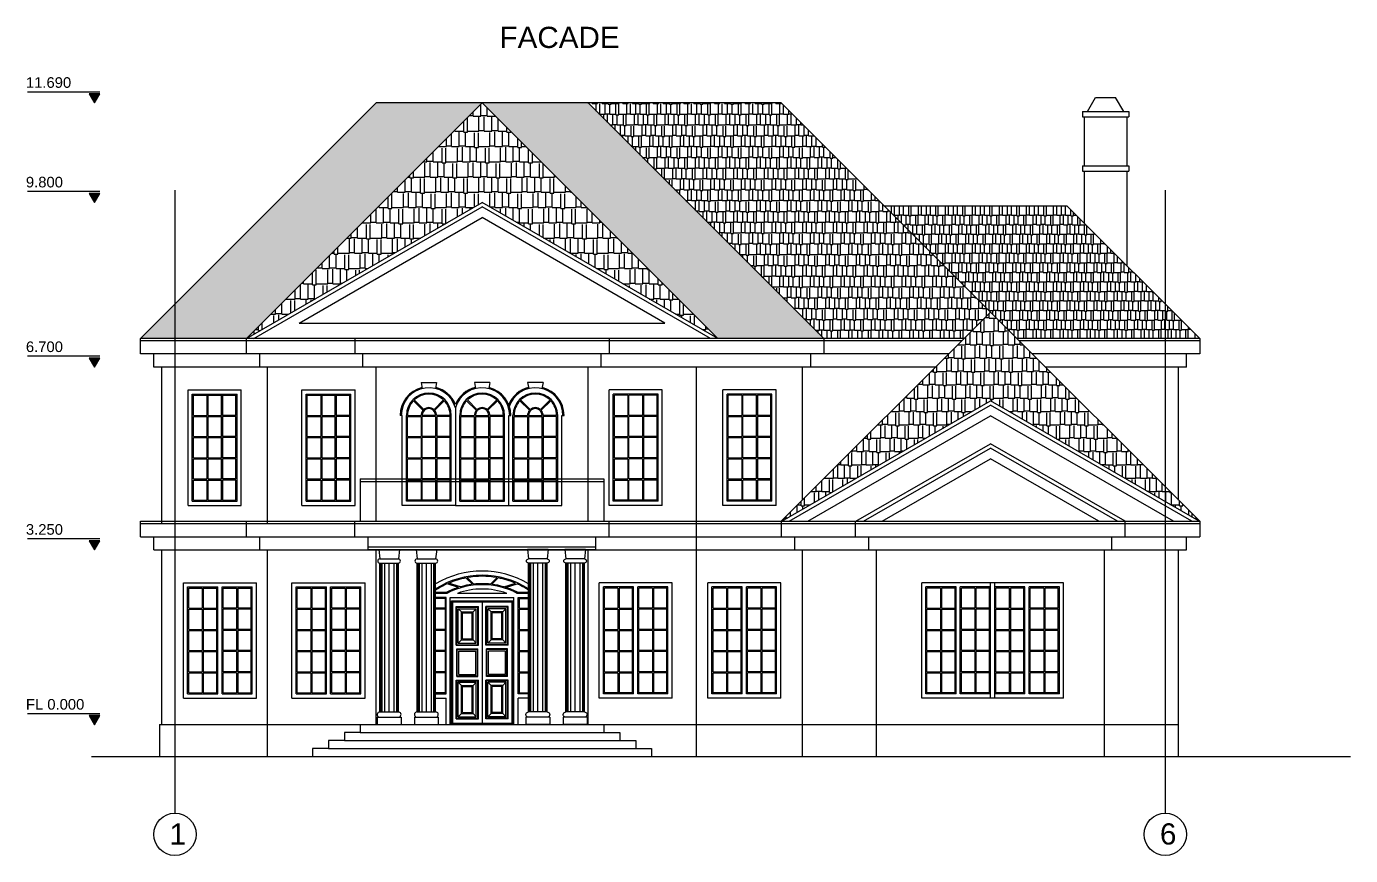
# Model space of a CAD drawing. Header units: millimetres. Extents: x 6678 to 63414, y 41629 to 83180.
# Drawn here: x 8809 to 33810, y 67296 to 82952 of the extents above; entities that cross this region are included whole.
import ezdxf

# ---------------------------------------------------------------- set-up
doc = ezdxf.new("R2010")
doc.units = ezdxf.units.MM
doc.layers.get('0').update_dxf_attribs({"color": 250})
for name, color, linetype in [('2', 1, 'Continuous'), ('axis', 40, 'Continuous'), ('dim', 4, 'Continuous'), ('wall', 5, 'Continuous')]:
    doc.layers.add(name, color=color, linetype=linetype)
doc.styles.get("Standard").update_dxf_attribs({"font": 'arial.ttf'})
pattern_1 = [(0, (310801.12, 173708.72), (535.5, 252), [126, -105, 147, -63, 189, -84]), (0, (310927.12, 173719.22), (535.5, 252), [105, -399, 84, -126]), (0, (311179.12, 173692.97), (535.5, 252), [63, -651]), (90, (310801.12, 173708.72), (-178.5, 252), [241.5, -766.5]), (90, (310927.12, 173708.72), (-178.5, 252), [236.25, -771.75]), (90, (311032.12, 173708.72), (-178.5, 252), [220.5, -787.5]), (90, (311179.12, 173692.97), (-178.5, 252), [241.5, -766.5]), (90, (311242.12, 173692.97), (-178.5, 252), [241.5, -766.5]), (90, (311431.12, 173708.72), (-178.5, 252), [231, -777])]

# ---------------------------------------------------------------- blocks, each defined once
blk = doc.blocks.new('windov2')
at = {"layer": 'wall', "color": 5}
for p, q in [((-690, 0), (-690, 2180)), ((-690, 2180), (690, 2180)), ((-610, 80), (-610, 2100)), ((-610, 2100), (-40, 2100)), ((-40, 80), (-40, 2100)), ((40, 80), (40, 2100)), ((40, 2100), (610, 2100)), ((610, 80), (610, 2100)), ((690, 0), (690, 2180)), ((-690, 0), (690, 0)), ((-610, 80), (-40, 80)), ((40, 80), (610, 80))]:
    blk.add_line(p, q, dxfattribs=at)
at = {"layer": 'wall', "color": 0}
for p, q in [((-590, 2080), (-335, 2080)), ((-590, 1700), (-590, 2080)), ((-335, 2080), (-335, 1700)), ((-315, 2080), (-315, 1700)), ((-315, 2080), (-60, 2080)), ((-60, 1700), (-60, 2080)), ((60, 2080), (315, 2080)), ((60, 1700), (60, 2080)), ((315, 2080), (315, 1700)), ((335, 2080), (335, 1700)), ((335, 2080), (590, 2080)), ((590, 1700), (590, 2080)), ((-590, 1700), (-335, 1700)), ((-590, 1680), (-335, 1680)), ((-590, 1300), (-590, 1680)), ((-335, 1680), (-335, 1300)), ((-315, 1700), (-60, 1700)), ((-315, 1680), (-315, 1300)), ((-315, 1680), (-60, 1680)), ((-60, 1300), (-60, 1680)), ((315, 1700), (60, 1700)), ((60, 1300), (60, 1680)), ((315, 1680), (60, 1680)), ((315, 1680), (315, 1300)), ((590, 1700), (335, 1700)), ((335, 1680), (335, 1300)), ((590, 1680), (335, 1680)), ((590, 1300), (590, 1680)), ((-590, 1300), (-335, 1300)), ((-590, 1280), (-335, 1280)), ((-590, 900), (-590, 1280)), ((-335, 1280), (-335, 900)), ((-315, 1300), (-60, 1300)), ((-315, 1280), (-315, 900)), ((-315, 1280), (-60, 1280)), ((-60, 900), (-60, 1280)), ((315, 1300), (60, 1300)), ((60, 900), (60, 1280)), ((315, 1280), (60, 1280)), ((315, 1280), (315, 900)), ((590, 1300), (335, 1300)), ((590, 1280), (335, 1280)), ((335, 1280), (335, 900)), ((590, 900), (590, 1280)), ((-590, 900), (-335, 900)), ((-590, 880), (-335, 880)), ((-590, 500), (-590, 880)), ((-335, 880), (-335, 500)), ((-315, 900), (-60, 900)), ((-315, 880), (-315, 500)), ((-315, 880), (-60, 880)), ((-60, 500), (-60, 880)), ((315, 900), (60, 900)), ((60, 500), (60, 880)), ((315, 880), (60, 880)), ((315, 880), (315, 500)), ((590, 900), (335, 900)), ((590, 880), (335, 880)), ((335, 880), (335, 500)), ((590, 500), (590, 880)), ((-590, 500), (-335, 500)), ((-590, 480), (-335, 480)), ((-590, 100), (-590, 480)), ((-335, 480), (-335, 100)), ((-315, 500), (-60, 500)), ((-315, 480), (-315, 100)), ((-315, 480), (-60, 480)), ((-60, 100), (-60, 480)), ((315, 500), (60, 500)), ((60, 100), (60, 480)), ((315, 480), (60, 480)), ((315, 480), (315, 100)), ((590, 500), (335, 500)), ((590, 480), (335, 480)), ((335, 480), (335, 100)), ((590, 100), (590, 480)), ((-590, 100), (-335, 100)), ((-315, 100), (-60, 100)), ((60, 100), (315, 100)), ((335, 100), (590, 100))]:
    blk.add_line(p, q, dxfattribs=at)
blk = doc.blocks.new('col 1')
at = {"layer": 'wall', "color": 5}
for p, q in [((-195, 3310), (-175, 3130)), ((-195, 3310), (195, 3310)), ((195, 3310), (175, 3130)), ((-175, 3130), (175, 3130)), ((-175, 240), (-175, 3050)), ((-175, 3050), (175, 3050)), ((175, 240), (175, 3050)), ((-225, 140), (225, 140)), ((-225, 140), (-225, 0)), ((-225, 0), (225, 0)), ((-175, 240), (175, 240)), ((225, 140), (225, 0))]:
    blk.add_line(p, q, dxfattribs=at)
at = {"layer": 'wall', "color": 8}
for p, q in [((-161, 3050), (-161, 240)), ((-137, 3050), (-137, 240)), ((-88, 3050), (-88, 240)), ((0, 240), (0, 3050)), ((88, 3050), (88, 240)), ((137, 3050), (137, 240)), ((161, 3050), (161, 240))]:
    blk.add_line(p, q, dxfattribs=at)
at = {"layer": 'wall', "color": 5}
for centre, radius, start, end in [((-175, 3090), 40, 90, 270), ((175, 3090), 40, 270, 90), ((-175, 190), 50, 90, 228.1111), ((-216, 148), 9.1, 301.2049, 33.239), ((175, 190), 50, 311.8889, 90), ((216, 148), 9.1, 146.761, 238.7951)]:
    blk.add_arc(centre, radius, start, end, dxfattribs=at)
blk = doc.blocks.new('door1')
at = {"layer": 'wall', "color": 0}
for p, q in [((-580, 2330), (580, 2330)), ((-580, 0), (-580, 2330)), ((-560, 2310), (560, 2310)), ((-560, 2310), (-560, 20)), ((0, 2310), (0, 20)), ((560, 2310), (560, 20)), ((580, 0), (580, 2330)), ((-490, 1490), (-490, 2220)), ((-490, 2220), (-70, 2220)), ((-480, 1500), (-480, 2210)), ((-480, 2210), (-80, 2210)), ((-450, 1530), (-450, 2180)), ((-450, 2180), (-110, 2180)), ((-390, 2120), (-450, 2180)), ((-390, 1590), (-390, 2120)), ((-390, 2120), (-170, 2120)), ((-370, 1610), (-370, 2100)), ((-370, 2100), (-190, 2100)), ((-190, 1610), (-190, 2100)), ((-170, 2120), (-110, 2180)), ((-170, 1590), (-170, 2120)), ((-110, 1530), (-110, 2180)), ((-80, 1500), (-80, 2210)), ((-70, 1490), (-70, 2220)), ((70, 1490), (70, 2220)), ((490, 2220), (70, 2220)), ((80, 1500), (80, 2210)), ((480, 2210), (80, 2210)), ((110, 1530), (110, 2180)), ((450, 2180), (110, 2180)), ((170, 2120), (110, 2180)), ((170, 1590), (170, 2120)), ((390, 2120), (170, 2120)), ((190, 1610), (190, 2100)), ((370, 2100), (190, 2100)), ((370, 1610), (370, 2100)), ((390, 2120), (450, 2180)), ((390, 1590), (390, 2120)), ((450, 1530), (450, 2180)), ((480, 1500), (480, 2210)), ((490, 1490), (490, 2220)), ((-390, 1590), (-450, 1530)), ((-450, 1530), (-110, 1530)), ((-390, 1590), (-170, 1590)), ((-370, 1610), (-190, 1610)), ((-170, 1590), (-110, 1530)), ((170, 1590), (110, 1530)), ((450, 1530), (110, 1530)), ((390, 1590), (170, 1590)), ((370, 1610), (190, 1610)), ((390, 1590), (450, 1530)), ((-490, 1490), (-70, 1490)), ((-480, 1500), (-80, 1500)), ((-480, 900), (-480, 1420)), ((-480, 1420), (-80, 1420)), ((-470, 910), (-470, 1410)), ((-470, 1410), (-90, 1410)), ((-440, 940), (-440, 1380)), ((-440, 1380), (-120, 1380)), ((-120, 940), (-120, 1380)), ((-90, 910), (-90, 1410)), ((-80, 900), (-80, 1420)), ((490, 1490), (70, 1490)), ((480, 1500), (80, 1500)), ((80, 900), (80, 1420)), ((480, 1420), (80, 1420)), ((90, 910), (90, 1410)), ((470, 1410), (90, 1410)), ((120, 940), (120, 1380)), ((440, 1380), (120, 1380)), ((440, 940), (440, 1380)), ((470, 910), (470, 1410)), ((480, 900), (480, 1420)), ((-490, 100), (-490, 830)), ((-490, 830), (-70, 830)), ((-480, 900), (-80, 900)), ((-480, 110), (-480, 820)), ((-480, 820), (-80, 820)), ((-470, 910), (-90, 910)), ((-450, 140), (-450, 790)), ((-450, 790), (-110, 790)), ((-390, 730), (-450, 790)), ((-440, 940), (-120, 940)), ((-170, 730), (-110, 790)), ((-110, 140), (-110, 790)), ((-80, 110), (-80, 820)), ((-70, 100), (-70, 830)), ((70, 100), (70, 830)), ((490, 830), (70, 830)), ((480, 900), (80, 900)), ((80, 110), (80, 820)), ((480, 820), (80, 820)), ((470, 910), (90, 910)), ((110, 140), (110, 790)), ((170, 730), (110, 790)), ((450, 790), (110, 790)), ((440, 940), (120, 940)), ((390, 730), (450, 790)), ((450, 140), (450, 790)), ((480, 110), (480, 820)), ((490, 100), (490, 830)), ((-390, 200), (-390, 730)), ((-390, 730), (-170, 730)), ((-370, 220), (-370, 710)), ((-370, 710), (-190, 710)), ((-190, 220), (-190, 710)), ((-170, 200), (-170, 730)), ((170, 200), (170, 730)), ((390, 730), (170, 730)), ((190, 220), (190, 710)), ((370, 710), (190, 710)), ((370, 220), (370, 710)), ((390, 200), (390, 730)), ((580, 0), (-580, 0)), ((-560, 20), (560, 20)), ((-490, 100), (-70, 100)), ((-480, 110), (-80, 110)), ((-390, 200), (-450, 140)), ((-450, 140), (-110, 140)), ((-390, 200), (-170, 200)), ((-370, 220), (-190, 220)), ((-170, 200), (-110, 140)), ((490, 100), (70, 100)), ((480, 110), (80, 110)), ((170, 200), (110, 140)), ((450, 140), (110, 140)), ((390, 200), (170, 200)), ((370, 220), (190, 220)), ((390, 200), (450, 140))]:
    blk.add_line(p, q, dxfattribs=at)
blk = doc.blocks.new('wind3')
at = {"layer": 'wall', "color": 5}
for p, q in [((-502.5, 0), (-502.5, 2180)), ((-502.5, 2180), (502.5, 2180)), ((-422.5, 80), (-422.5, 2100)), ((-422.5, 2100), (147.5, 2100)), ((-147.5, 2100), (422.5, 2100)), ((422.5, 80), (422.5, 2100)), ((502.5, 0), (502.5, 2180)), ((-502.5, 0), (502.5, 0)), ((-422.5, 80), (147.5, 80)), ((-147.5, 80), (422.5, 80))]:
    blk.add_line(p, q, dxfattribs=at)
at = {"layer": 'wall', "color": 0}
for p, q in [((-402.5, 2080), (-147.5, 2080)), ((-402.5, 1700), (-402.5, 2080)), ((-147.5, 2080), (-147.5, 1700)), ((-127.5, 2080), (127.5, 2080)), ((-127.5, 2080), (-127.5, 1700)), ((-127.5, 2080), (127.5, 2080)), ((127.5, 1700), (127.5, 2080)), ((147.5, 2080), (147.5, 1700)), ((147.5, 2080), (402.5, 2080)), ((402.5, 1700), (402.5, 2080)), ((-402.5, 1700), (-147.5, 1700)), ((-402.5, 1680), (-147.5, 1680)), ((-402.5, 1300), (-402.5, 1680)), ((-147.5, 1680), (-147.5, 1300)), ((-127.5, 1700), (127.5, 1700)), ((-127.5, 1680), (-127.5, 1300)), ((-127.5, 1680), (127.5, 1680)), ((127.5, 1300), (127.5, 1680)), ((402.5, 1700), (147.5, 1700)), ((147.5, 1680), (147.5, 1300)), ((402.5, 1680), (147.5, 1680)), ((402.5, 1300), (402.5, 1680)), ((-402.5, 1300), (-147.5, 1300)), ((-402.5, 1280), (-147.5, 1280)), ((-402.5, 900), (-402.5, 1280)), ((-147.5, 1280), (-147.5, 900)), ((-127.5, 1300), (127.5, 1300)), ((-127.5, 1280), (-127.5, 900)), ((-127.5, 1280), (127.5, 1280)), ((127.5, 900), (127.5, 1280)), ((402.5, 1300), (147.5, 1300)), ((402.5, 1280), (147.5, 1280)), ((147.5, 1280), (147.5, 900)), ((402.5, 900), (402.5, 1280)), ((-402.5, 900), (-147.5, 900)), ((-402.5, 880), (-147.5, 880)), ((-402.5, 500), (-402.5, 880)), ((-147.5, 880), (-147.5, 500)), ((-127.5, 900), (127.5, 900)), ((-127.5, 880), (-127.5, 500)), ((-127.5, 880), (127.5, 880)), ((127.5, 500), (127.5, 880)), ((402.5, 900), (147.5, 900)), ((402.5, 880), (147.5, 880)), ((147.5, 880), (147.5, 500)), ((402.5, 500), (402.5, 880)), ((-402.5, 500), (-147.5, 500)), ((-402.5, 480), (-147.5, 480)), ((-402.5, 100), (-402.5, 480)), ((-147.5, 480), (-147.5, 100)), ((-127.5, 500), (127.5, 500)), ((-127.5, 480), (-127.5, 100)), ((-127.5, 480), (127.5, 480)), ((127.5, 100), (127.5, 480)), ((402.5, 500), (147.5, 500)), ((402.5, 480), (147.5, 480)), ((147.5, 480), (147.5, 100)), ((402.5, 100), (402.5, 480)), ((-402.5, 100), (-147.5, 100)), ((-127.5, 100), (127.5, 100)), ((147.5, 100), (402.5, 100))]:
    blk.add_line(p, q, dxfattribs=at)
blk = doc.blocks.new('s')
blk.add_hatch(color=4).paths.add_polyline_path([(100, 173), (-100, 173), (0, 0)])
at = {"color": 4}
for p, q in [((-1270, 213), (100, 213)), ((100, 173), (-100, 173)), ((-100, 173), (0, 0)), ((0, 0), (100, 173))]:
    blk.add_line(p, q, dxfattribs=at)

msp = doc.modelspace()

# ---------------------------------------------------------------- hatches: boundary and pattern name
at = {"layer": 'wall'}
h = msp.add_hatch(dxfattribs=at)
h.set_pattern_fill('AR-RSHKE', color=0, scale=21, style=0)
h.set_pattern_definition(pattern_1)
h.paths.add_polyline_path([(19412.1, 81507.4), (19212.1, 81507.4), (17412.1, 81507.4), (21862.1, 77057.4), (23862.1, 77057.4)])
h.paths.add_polyline_path([(17412.1, 81507.4), (15412.1, 81507.4), (11612.1, 77707.4), (11612.1, 77057.4), (12962.1, 77057.4)])
h.paths.add_polyline_path([(10962.1, 77057.4), (11612.1, 77057.4), (11612.1, 77707.4)])
h = msp.add_hatch(dxfattribs=at)
h.set_pattern_fill('AR-RSHKE', color=0, scale=24, style=0)
h.set_pattern_definition([(0, (310801.12, 173708.72), (612, 288), [144, -120, 168, -72, 216, -96]), (0, (310945.12, 173720.72), (612, 288), [120, -456, 96, -144]), (0, (311233.12, 173690.72), (612, 288), [72, -744]), (90, (310801.12, 173708.72), (-204, 288), [276, -876]), (90, (310945.12, 173708.72), (-204, 288), [270, -882]), (90, (311065.12, 173708.72), (-204, 288), [252, -900]), (90, (311233.12, 173690.72), (-204, 288), [276, -876]), (90, (311305.12, 173690.72), (-204, 288), [276, -876]), (90, (311521.12, 173708.72), (-204, 288), [264, -888])])
h.paths.add_polyline_path([(17412.1, 79626.6), (21862.1, 77057.4), (17412.1, 81507.4), (12962.1, 77057.4)])
h = msp.add_hatch(dxfattribs=at)
h.set_pattern_fill('AR-RSHKE', color=0, scale=17, style=0)
h.set_pattern_definition([(0, (310801.12, 173708.72), (433.5, 204), [102, -85, 119, -51, 153, -68]), (0, (310903.12, 173717.22), (433.5, 204), [85, -323, 68, -102]), (0, (311107.12, 173695.97), (433.5, 204), [51, -527]), (90, (310801.12, 173708.72), (-144.5, 204), [195.5, -620.5]), (90, (310903.12, 173708.72), (-144.5, 204), [191.25, -624.75]), (90, (310988.12, 173708.72), (-144.5, 204), [178.5, -637.5]), (90, (311107.12, 173695.97), (-144.5, 204), [195.5, -620.5]), (90, (311158.12, 173695.97), (-144.5, 204), [195.5, -620.5]), (90, (311311.12, 173708.72), (-144.5, 204), [187, -629])])
h.paths.add_polyline_path([(23062.1, 81507.4), (19412.1, 81507.4), (23862.1, 77057.4), (26512.1, 77057.4), (27012.1, 77557.4)])
h = msp.add_hatch(dxfattribs=at)
h.set_pattern_fill('AR-RSHKE', color=0, scale=15, style=0)
h.set_pattern_definition([(0, (310801.12, 173708.72), (382.5, 180), [90, -75, 105, -45, 135, -60]), (0, (310891.12, 173716.22), (382.5, 180), [75, -285, 60, -90]), (0, (311071.12, 173697.47), (382.5, 180), [45, -465]), (90, (310801.12, 173708.72), (-127.5, 180), [172.5, -547.5]), (90, (310891.12, 173708.72), (-127.5, 180), [168.75, -551.25]), (90, (310966.12, 173708.72), (-127.5, 180), [157.5, -562.5]), (90, (311071.12, 173697.47), (-127.5, 180), [172.5, -547.5]), (90, (311116.12, 173697.47), (-127.5, 180), [172.5, -547.5]), (90, (311251.12, 173708.72), (-127.5, 180), [165, -555])])
h.paths.add_polyline_path([(25012.1, 79557.4), (27012.1, 77557.4), (27012.1, 77557.4), (27512.1, 77057.4), (30312.1, 77057.4), (30312.1, 77707.4), (28462.1, 79557.4)])
h.paths.add_polyline_path([(30962.1, 77057.4), (30312.1, 77707.4), (30312.1, 77057.4)])
h = msp.add_hatch(dxfattribs=at)
h.set_pattern_fill('AR-RSHKE', color=0, scale=21, style=0)
h.set_pattern_definition(pattern_1)
h.paths.add_polyline_path([(30312.1, 73978.3), (30312.1, 74257.4), (27012.1, 77557.4), (23062.1, 73607.4), (23069.6, 73607.4), (27012.1, 75883.6)])
h.paths.add_polyline_path([(30312.1, 74257.4), (30312.1, 73978.3), (30954.6, 73607.4), (30962.1, 73607.4)])

# ---------------------------------------------------------------- linework, layer by layer
at = {"layer": 'axis'}
for p, q in [((11612.1, 79862.9), (11612.1, 68096)), ((30312.1, 79862.9), (30312.1, 68096))]:
    msp.add_line(p, q, dxfattribs=at)
at = {"layer": 'axis', "color": 4}
for centre in [(11612.1, 67696), (30312.1, 67696)]:
    msp.add_circle(centre, 400, dxfattribs=at)
at = {"layer": 'wall', "color": 5}
for p, q in [((10962.1, 77057.4), (15412.1, 81507.4)), ((12962.1, 77057.4), (17412.1, 81507.4)), ((19212.1, 81507.4), (15412.1, 81507.4)), ((21862.1, 77057.4), (17412.1, 81507.4)), ((23062.1, 81507.4), (19212.1, 81507.4)), ((23862.1, 77057.4), (19412.1, 81507.4)), ((27012.1, 77557.4), (23062.1, 81507.4)), ((28842.7, 81347.1), (28996.5, 81613.5)), ((28996.5, 81613.5), (29373.6, 81613.5)), ((29527.3, 81347.1), (29373.6, 81613.5)), ((28747.1, 81347.1), (29622.9, 81347.1)), ((28747.1, 81347.1), (28747.1, 81247.1)), ((29622.9, 81347.1), (29622.9, 81247.1)), ((28747.1, 81247.1), (29622.9, 81247.1)), ((28787.1, 81247.1), (29582.9, 81247.1)), ((28787.1, 80319.8), (28787.1, 81247.1)), ((29582.9, 81247.1), (29582.9, 80319.8)), ((28747.1, 80319.8), (29622.9, 80319.8)), ((28747.1, 80319.8), (28747.1, 80219.8)), ((29622.9, 80319.8), (29622.9, 80219.8)), ((28747.1, 80219.8), (29622.9, 80219.8)), ((28787.1, 79232.4), (28787.1, 80219.8)), ((29582.9, 80219.8), (29582.9, 78436.6)), ((12962.1, 77057.4), (17412.1, 79626.6)), ((13102.1, 77057.4), (17412.1, 79545.8)), ((21862.1, 77057.4), (17412.1, 79626.6)), ((21722.1, 77057.4), (17412.1, 79545.8)), ((28462.1, 79557.4), (24994.6, 79557.4)), ((30962.1, 77057.4), (28462.1, 79557.4)), ((13959.6, 77350.4), (17412.1, 79343.7)), ((20864.6, 77350.4), (17412.1, 79343.7)), ((23062.1, 73607.4), (27012.1, 77557.4)), ((30962.1, 73607.4), (27012.1, 77557.4)), ((13959.6, 77350.4), (20864.6, 77350.4)), ((10962.1, 76767.4), (10962.1, 77057.4)), ((26512.1, 77057.4), (10962.1, 77057.4)), ((26472.1, 77017.4), (10962.1, 77017.4)), ((12962.1, 76767.4), (12962.1, 77057.4)), ((15012.1, 77057.4), (15012.1, 76767.4)), ((19812.1, 77057.4), (19812.1, 76767.4)), ((23862.1, 77057.4), (23862.1, 76767.4)), ((30962.1, 77057.4), (27512.1, 77057.4)), ((30962.1, 77017.4), (27552.1, 77017.4)), ((30962.1, 77057.4), (30962.1, 76767.4)), ((26222.1, 76767.4), (10962.1, 76767.4)), ((11212.1, 76517.4), (11212.1, 76767.4)), ((13212.1, 76517.4), (13212.1, 76767.4)), ((15162.1, 76517.4), (15162.1, 76767.4)), ((19662.1, 76517.4), (19662.1, 76767.4)), ((23612.1, 76767.4), (23612.1, 76517.4)), ((30962.1, 76767.4), (27802.1, 76767.4)), ((30712.1, 76517.4), (30712.1, 76767.4)), ((25972.1, 76517.4), (11212.1, 76517.4)), ((11362.1, 73567.4), (11362.1, 76517.4)), ((13362.1, 73567.4), (13362.1, 76517.4)), ((15412.1, 73607.4), (15412.1, 76517.4)), ((19412.1, 73607.4), (19412.1, 76517.4)), ((21462.1, 69167.4), (21462.1, 76517.4)), ((23462.1, 74007.4), (23462.1, 76517.4)), ((30712.1, 76517.4), (28052.1, 76517.4)), ((30562.1, 74007.4), (30562.1, 76517.4)), ((14009.6, 73907.4), (14009.6, 76087.4)), ((14009.6, 76087.4), (15014.6, 76087.4)), ((14089.6, 73987.4), (14089.6, 76007.4)), ((14089.6, 76007.4), (14659.6, 76007.4)), ((14364.6, 76007.4), (14934.6, 76007.4)), ((14934.6, 73987.4), (14934.6, 76007.4)), ((15014.6, 73907.4), (15014.6, 76087.4)), ((16261.7, 76232.1), (16552.5, 76232.1)), ((16261.7, 76232.1), (16282.8, 76114.9)), ((16552.5, 76232.1), (16531.4, 76114.9)), ((17557.5, 76232.1), (17266.7, 76232.1)), ((17266.7, 76232.1), (17287.8, 76114.9)), ((17557.5, 76232.1), (17536.4, 76114.9)), ((18562.5, 76232.1), (18271.7, 76232.1)), ((18271.7, 76232.1), (18292.8, 76114.9)), ((18562.5, 76232.1), (18541.4, 76114.9)), ((20814.6, 76087.4), (19809.6, 76087.4)), ((19809.6, 73907.4), (19809.6, 76087.4)), ((20459.6, 76007.4), (19889.6, 76007.4)), ((19889.6, 73987.4), (19889.6, 76007.4)), ((20734.6, 76007.4), (20164.6, 76007.4)), ((20734.6, 73987.4), (20734.6, 76007.4)), ((20814.6, 73907.4), (20814.6, 76087.4)), ((23069.6, 73607.4), (27012.1, 75883.6)), ((23209.6, 73607.4), (27012.1, 75802.8)), ((30954.6, 73607.4), (27012.1, 75883.6)), ((30814.6, 73607.4), (27012.1, 75802.8)), ((15904.6, 75607.4), (15864.6, 75607.4)), ((15904.6, 73907.4), (15904.6, 75607.4)), ((15984.6, 73987.4), (15984.6, 75607.4)), ((16829.6, 73987.4), (16829.6, 75607.4)), ((16909.6, 75750.6), (16909.6, 73907.4)), ((16909.6, 75750.6), (16909.6, 73907.4)), ((16989.6, 73987.4), (16989.6, 75607.4)), ((17834.6, 73987.4), (17834.6, 75607.4)), ((17914.6, 73907.4), (17914.6, 75607.4)), ((17914.6, 75607.4), (17954.6, 75607.4)), ((17994.6, 73987.4), (17994.6, 75607.4)), ((18839.6, 73987.4), (18839.6, 75607.4)), ((18919.6, 73907.4), (18919.6, 75607.4)), ((18919.6, 75607.4), (18959.6, 75607.4)), ((23559.6, 73607.4), (27012.1, 75600.7)), ((30464.6, 73607.4), (27012.1, 75600.7)), ((24469.6, 73607.4), (27012.1, 75071.3)), ((29554.6, 73607.4), (27012.1, 75071.3)), ((24616.5, 73607.4), (27012.1, 74990.5)), ((24966.5, 73607.4), (27012.1, 74788.4)), ((29407.7, 73607.4), (27012.1, 74990.5)), ((29057.7, 73607.4), (27012.1, 74788.4)), ((15112.1, 74407.4), (19712.1, 74407.4)), ((15112.1, 74407.4), (15112.1, 73607.4)), ((15112.1, 74357.4), (19712.1, 74357.4)), ((19712.1, 74407.4), (19712.1, 73607.4)), ((14009.6, 73907.4), (15014.6, 73907.4)), ((14089.6, 73987.4), (14659.6, 73987.4)), ((14364.6, 73987.4), (14934.6, 73987.4)), ((16909.6, 73907.4), (15904.6, 73907.4)), ((16554.6, 73987.4), (15984.6, 73987.4)), ((16829.6, 73987.4), (16259.6, 73987.4)), ((16909.6, 73907.4), (17914.6, 73907.4)), ((16989.6, 73987.4), (17559.6, 73987.4)), ((17264.6, 73987.4), (17834.6, 73987.4)), ((17914.6, 73907.4), (18919.6, 73907.4)), ((17994.6, 73987.4), (18564.6, 73987.4)), ((18269.6, 73987.4), (18839.6, 73987.4)), ((20814.6, 73907.4), (19809.6, 73907.4)), ((20459.6, 73987.4), (19889.6, 73987.4)), ((20734.6, 73987.4), (20164.6, 73987.4)), ((10962.1, 73317.4), (10962.1, 73607.4)), ((10962.1, 73607.4), (30962.1, 73607.4)), ((10962.1, 73567.4), (30962.1, 73567.4)), ((12962.1, 73317.4), (12962.1, 73607.4)), ((15012.1, 73317.4), (15012.1, 73607.4)), ((19812.1, 73317.4), (19812.1, 73607.4)), ((23062.1, 73607.4), (23062.1, 73317.4)), ((24462.1, 73317.4), (24462.1, 73607.4)), ((29554.6, 73317.4), (29554.6, 73607.4)), ((30962.1, 73607.4), (30962.1, 73317.4)), ((10962.1, 73317.4), (30962.1, 73317.4)), ((11212.1, 73067.4), (11212.1, 73317.4)), ((13212.1, 73067.4), (13212.1, 73317.4)), ((15262.1, 73067.4), (15262.1, 73317.4)), ((19562.1, 73067.4), (19562.1, 73317.4)), ((23312.1, 73317.4), (23312.1, 73067.4)), ((24712.1, 73067.4), (24712.1, 73317.4)), ((29304.6, 73067.4), (29304.6, 73317.4)), ((30712.1, 73067.4), (30712.1, 73317.4)), ((11212.1, 73067.4), (30712.1, 73067.4)), ((11362.1, 69767.4), (11362.1, 73067.4)), ((13362.1, 69167.4), (13362.1, 73067.4)), ((15412.1, 69767.4), (15412.1, 73067.4)), ((19412.1, 69767.4), (19412.1, 73067.4)), ((23462.1, 69167.4), (23462.1, 73067.4)), ((24862.1, 69167.4), (24862.1, 73067.4)), ((29162.1, 69167.4), (29162.1, 73067.4)), ((30562.1, 69167.4), (30562.1, 73067.4)), ((16535, 72247.4), (16748.5, 72247.4)), ((16732.1, 72167.4), (16535, 72167.4)), ((16732.1, 70347.4), (16732.1, 72167.4)), ((16812.1, 69767.4), (16812.1, 72167.4)), ((16812.1, 72167.4), (18012.1, 72167.4)), ((16947.2, 72247.4), (17877, 72247.4)), ((18012.1, 69767.4), (18012.1, 72167.4)), ((18075.7, 72247.4), (18289.2, 72247.4)), ((18092.1, 72167.4), (18289.2, 72167.4)), ((18092.1, 70347.4), (18092.1, 72167.4)), ((16535, 70347.4), (16732.1, 70347.4)), ((16535, 70267.4), (16732.1, 70267.4)), ((16732.1, 69767.4), (16732.1, 70267.4)), ((18289.2, 70347.4), (18092.1, 70347.4)), ((18092.1, 69767.4), (18092.1, 70267.4)), ((18289.2, 70267.4), (18092.1, 70267.4)), ((11322.1, 69767.4), (30562.1, 69767.4)), ((11322.1, 69767.4), (11322.1, 69167.4)), ((15112.1, 69767.4), (15112.1, 69617.4)), ((19412.1, 69767.4), (19712.1, 69767.4)), ((19712.1, 69767.4), (19712.1, 69617.4)), ((15112.1, 69617.4), (14812.1, 69617.4)), ((14812.1, 69617.4), (14812.1, 69467.4)), ((15112.1, 69617.4), (19712.1, 69617.4)), ((19712.1, 69617.4), (20012.1, 69617.4)), ((20012.1, 69617.4), (20012.1, 69467.4)), ((14512.1, 69317.4), (14212.1, 69317.4)), ((14212.1, 69317.4), (14212.1, 69167.4)), ((14812.1, 69467.4), (14512.1, 69467.4)), ((14512.1, 69467.4), (14512.1, 69317.4)), ((14512.1, 69317.4), (20312.1, 69317.4)), ((14812.1, 69467.4), (20012.1, 69467.4)), ((20012.1, 69467.4), (20312.1, 69467.4)), ((20312.1, 69467.4), (20312.1, 69317.4)), ((20312.1, 69317.4), (20612.1, 69317.4)), ((20612.1, 69317.4), (20612.1, 69167.4)), ((10039, 69167.4), (33809.7, 69167.4))]:
    msp.add_line(p, q, dxfattribs=at)
at = {"layer": 'wall', "color": 0}
for p, q in [((14109.6, 75987.4), (14364.6, 75987.4)), ((14109.6, 75607.4), (14109.6, 75987.4)), ((14364.6, 75987.4), (14364.6, 75607.4)), ((14384.6, 75987.4), (14639.6, 75987.4)), ((14384.6, 75987.4), (14384.6, 75607.4)), ((14384.6, 75987.4), (14639.6, 75987.4)), ((14639.6, 75607.4), (14639.6, 75987.4)), ((14659.6, 75987.4), (14659.6, 75607.4)), ((14659.6, 75987.4), (14914.6, 75987.4)), ((14914.6, 75607.4), (14914.6, 75987.4)), ((16296, 75704.4), (16115.5, 75884.9)), ((16310.1, 75718.5), (16129.7, 75899)), ((16504.1, 75718.5), (16684.5, 75899)), ((16518.2, 75704.4), (16698.7, 75884.9)), ((17301, 75704.4), (17120.5, 75884.9)), ((17315.1, 75718.5), (17134.7, 75899)), ((17509.1, 75718.5), (17689.5, 75899)), ((17523.2, 75704.4), (17703.7, 75884.9)), ((18306, 75704.4), (18125.5, 75884.9)), ((18320.1, 75718.5), (18139.7, 75899)), ((18514.1, 75718.5), (18694.5, 75899)), ((18528.2, 75704.4), (18708.7, 75884.9)), ((19909.6, 75607.4), (19909.6, 75987.4)), ((20164.6, 75987.4), (19909.6, 75987.4)), ((20164.6, 75987.4), (20164.6, 75607.4)), ((20439.6, 75987.4), (20184.6, 75987.4)), ((20184.6, 75607.4), (20184.6, 75987.4)), ((20439.6, 75987.4), (20184.6, 75987.4)), ((20439.6, 75987.4), (20439.6, 75607.4)), ((20459.6, 75987.4), (20459.6, 75607.4)), ((20714.6, 75987.4), (20459.6, 75987.4)), ((20714.6, 75607.4), (20714.6, 75987.4)), ((14109.6, 75607.4), (14364.6, 75607.4)), ((14109.6, 75587.4), (14364.6, 75587.4)), ((14109.6, 75207.4), (14109.6, 75587.4)), ((14364.6, 75587.4), (14364.6, 75207.4)), ((14384.6, 75607.4), (14639.6, 75607.4)), ((14384.6, 75587.4), (14384.6, 75207.4)), ((14384.6, 75587.4), (14639.6, 75587.4)), ((14639.6, 75207.4), (14639.6, 75587.4)), ((14914.6, 75607.4), (14659.6, 75607.4)), ((14659.6, 75587.4), (14659.6, 75207.4)), ((14914.6, 75587.4), (14659.6, 75587.4)), ((14914.6, 75207.4), (14914.6, 75587.4)), ((16004.6, 75607.4), (16259.6, 75607.4)), ((16004.6, 75587.4), (16259.6, 75587.4)), ((16004.6, 75207.4), (16004.6, 75587.4)), ((16259.6, 75587.4), (16259.6, 75207.4)), ((16534.6, 75607.4), (16279.6, 75607.4)), ((16534.6, 75587.4), (16279.6, 75587.4)), ((16279.6, 75207.4), (16279.6, 75587.4)), ((16534.6, 75587.4), (16534.6, 75207.4)), ((16809.6, 75607.4), (16554.6, 75607.4)), ((16809.6, 75587.4), (16554.6, 75587.4)), ((16554.6, 75587.4), (16554.6, 75207.4)), ((16809.6, 75207.4), (16809.6, 75587.4)), ((17009.6, 75607.4), (17264.6, 75607.4)), ((17009.6, 75587.4), (17264.6, 75587.4)), ((17009.6, 75207.4), (17009.6, 75587.4)), ((17264.6, 75587.4), (17264.6, 75207.4)), ((17284.6, 75607.4), (17539.6, 75607.4)), ((17284.6, 75587.4), (17284.6, 75207.4)), ((17284.6, 75587.4), (17539.6, 75587.4)), ((17539.6, 75207.4), (17539.6, 75587.4)), ((17814.6, 75607.4), (17559.6, 75607.4)), ((17814.6, 75587.4), (17559.6, 75587.4)), ((17559.6, 75587.4), (17559.6, 75207.4)), ((17814.6, 75207.4), (17814.6, 75587.4)), ((18014.6, 75607.4), (18269.6, 75607.4)), ((18014.6, 75587.4), (18269.6, 75587.4)), ((18014.6, 75207.4), (18014.6, 75587.4)), ((18269.6, 75587.4), (18269.6, 75207.4)), ((18289.6, 75607.4), (18544.6, 75607.4)), ((18289.6, 75587.4), (18289.6, 75207.4)), ((18289.6, 75587.4), (18544.6, 75587.4)), ((18544.6, 75207.4), (18544.6, 75587.4)), ((18819.6, 75607.4), (18564.6, 75607.4)), ((18819.6, 75587.4), (18564.6, 75587.4)), ((18564.6, 75587.4), (18564.6, 75207.4)), ((18819.6, 75207.4), (18819.6, 75587.4)), ((19909.6, 75607.4), (20164.6, 75607.4)), ((19909.6, 75587.4), (20164.6, 75587.4)), ((19909.6, 75207.4), (19909.6, 75587.4)), ((20164.6, 75587.4), (20164.6, 75207.4)), ((20439.6, 75607.4), (20184.6, 75607.4)), ((20439.6, 75587.4), (20184.6, 75587.4)), ((20184.6, 75207.4), (20184.6, 75587.4)), ((20439.6, 75587.4), (20439.6, 75207.4)), ((20714.6, 75607.4), (20459.6, 75607.4)), ((20459.6, 75587.4), (20459.6, 75207.4)), ((20714.6, 75587.4), (20459.6, 75587.4)), ((20714.6, 75207.4), (20714.6, 75587.4)), ((14109.6, 75207.4), (14364.6, 75207.4)), ((14109.6, 75187.4), (14364.6, 75187.4)), ((14109.6, 74807.4), (14109.6, 75187.4)), ((14364.6, 75187.4), (14364.6, 74807.4)), ((14384.6, 75207.4), (14639.6, 75207.4)), ((14384.6, 75187.4), (14384.6, 74807.4)), ((14384.6, 75187.4), (14639.6, 75187.4)), ((14639.6, 74807.4), (14639.6, 75187.4)), ((14914.6, 75207.4), (14659.6, 75207.4)), ((14914.6, 75187.4), (14659.6, 75187.4)), ((14659.6, 75187.4), (14659.6, 74807.4)), ((14914.6, 74807.4), (14914.6, 75187.4)), ((16004.6, 75207.4), (16259.6, 75207.4)), ((16004.6, 75187.4), (16259.6, 75187.4)), ((16004.6, 74807.4), (16004.6, 75187.4)), ((16259.6, 75187.4), (16259.6, 74807.4)), ((16534.6, 75207.4), (16279.6, 75207.4)), ((16534.6, 75187.4), (16279.6, 75187.4)), ((16279.6, 74807.4), (16279.6, 75187.4)), ((16534.6, 75187.4), (16534.6, 74807.4)), ((16809.6, 75207.4), (16554.6, 75207.4)), ((16809.6, 75187.4), (16554.6, 75187.4)), ((16554.6, 75187.4), (16554.6, 74807.4)), ((16809.6, 74807.4), (16809.6, 75187.4)), ((17009.6, 75207.4), (17264.6, 75207.4)), ((17009.6, 75187.4), (17264.6, 75187.4)), ((17009.6, 74807.4), (17009.6, 75187.4)), ((17264.6, 75187.4), (17264.6, 74807.4)), ((17284.6, 75207.4), (17539.6, 75207.4)), ((17284.6, 75187.4), (17284.6, 74807.4)), ((17284.6, 75187.4), (17539.6, 75187.4)), ((17539.6, 74807.4), (17539.6, 75187.4)), ((17814.6, 75207.4), (17559.6, 75207.4)), ((17814.6, 75187.4), (17559.6, 75187.4)), ((17559.6, 75187.4), (17559.6, 74807.4)), ((17814.6, 74807.4), (17814.6, 75187.4)), ((18014.6, 75207.4), (18269.6, 75207.4)), ((18014.6, 75187.4), (18269.6, 75187.4)), ((18014.6, 74807.4), (18014.6, 75187.4)), ((18269.6, 75187.4), (18269.6, 74807.4)), ((18289.6, 75207.4), (18544.6, 75207.4)), ((18289.6, 75187.4), (18289.6, 74807.4)), ((18289.6, 75187.4), (18544.6, 75187.4)), ((18544.6, 74807.4), (18544.6, 75187.4)), ((18819.6, 75207.4), (18564.6, 75207.4)), ((18819.6, 75187.4), (18564.6, 75187.4)), ((18564.6, 75187.4), (18564.6, 74807.4)), ((18819.6, 74807.4), (18819.6, 75187.4)), ((19909.6, 75207.4), (20164.6, 75207.4)), ((19909.6, 75187.4), (20164.6, 75187.4)), ((19909.6, 74807.4), (19909.6, 75187.4)), ((20164.6, 75187.4), (20164.6, 74807.4)), ((20439.6, 75207.4), (20184.6, 75207.4)), ((20439.6, 75187.4), (20184.6, 75187.4)), ((20184.6, 74807.4), (20184.6, 75187.4)), ((20439.6, 75187.4), (20439.6, 74807.4)), ((20714.6, 75207.4), (20459.6, 75207.4)), ((20714.6, 75187.4), (20459.6, 75187.4)), ((20459.6, 75187.4), (20459.6, 74807.4)), ((20714.6, 74807.4), (20714.6, 75187.4)), ((14109.6, 74807.4), (14364.6, 74807.4)), ((14109.6, 74787.4), (14364.6, 74787.4)), ((14109.6, 74407.4), (14109.6, 74787.4)), ((14364.6, 74787.4), (14364.6, 74407.4)), ((14384.6, 74807.4), (14639.6, 74807.4)), ((14384.6, 74787.4), (14384.6, 74407.4)), ((14384.6, 74787.4), (14639.6, 74787.4)), ((14639.6, 74407.4), (14639.6, 74787.4)), ((14914.6, 74807.4), (14659.6, 74807.4)), ((14914.6, 74787.4), (14659.6, 74787.4)), ((14659.6, 74787.4), (14659.6, 74407.4)), ((14914.6, 74407.4), (14914.6, 74787.4)), ((16004.6, 74807.4), (16259.6, 74807.4)), ((16004.6, 74787.4), (16259.6, 74787.4)), ((16004.6, 74407.4), (16004.6, 74787.4)), ((16259.6, 74787.4), (16259.6, 74407.4)), ((16534.6, 74807.4), (16279.6, 74807.4)), ((16534.6, 74787.4), (16279.6, 74787.4)), ((16279.6, 74407.4), (16279.6, 74787.4)), ((16534.6, 74787.4), (16534.6, 74407.4)), ((16809.6, 74807.4), (16554.6, 74807.4)), ((16809.6, 74787.4), (16554.6, 74787.4)), ((16554.6, 74787.4), (16554.6, 74407.4)), ((16809.6, 74407.4), (16809.6, 74787.4)), ((17009.6, 74807.4), (17264.6, 74807.4)), ((17009.6, 74787.4), (17264.6, 74787.4)), ((17009.6, 74407.4), (17009.6, 74787.4)), ((17264.6, 74787.4), (17264.6, 74407.4)), ((17284.6, 74807.4), (17539.6, 74807.4)), ((17284.6, 74787.4), (17284.6, 74407.4)), ((17284.6, 74787.4), (17539.6, 74787.4)), ((17539.6, 74407.4), (17539.6, 74787.4)), ((17814.6, 74807.4), (17559.6, 74807.4)), ((17814.6, 74787.4), (17559.6, 74787.4)), ((17559.6, 74787.4), (17559.6, 74407.4)), ((17814.6, 74407.4), (17814.6, 74787.4)), ((18014.6, 74807.4), (18269.6, 74807.4)), ((18014.6, 74787.4), (18269.6, 74787.4)), ((18014.6, 74407.4), (18014.6, 74787.4)), ((18269.6, 74787.4), (18269.6, 74407.4)), ((18289.6, 74807.4), (18544.6, 74807.4)), ((18289.6, 74787.4), (18289.6, 74407.4)), ((18289.6, 74787.4), (18544.6, 74787.4)), ((18544.6, 74407.4), (18544.6, 74787.4)), ((18819.6, 74807.4), (18564.6, 74807.4)), ((18819.6, 74787.4), (18564.6, 74787.4)), ((18564.6, 74787.4), (18564.6, 74407.4)), ((18819.6, 74407.4), (18819.6, 74787.4)), ((19909.6, 74807.4), (20164.6, 74807.4)), ((19909.6, 74787.4), (20164.6, 74787.4)), ((19909.6, 74407.4), (19909.6, 74787.4)), ((20164.6, 74787.4), (20164.6, 74407.4)), ((20439.6, 74807.4), (20184.6, 74807.4)), ((20439.6, 74787.4), (20184.6, 74787.4)), ((20184.6, 74407.4), (20184.6, 74787.4)), ((20439.6, 74787.4), (20439.6, 74407.4)), ((20714.6, 74807.4), (20459.6, 74807.4)), ((20714.6, 74787.4), (20459.6, 74787.4)), ((20459.6, 74787.4), (20459.6, 74407.4)), ((20714.6, 74407.4), (20714.6, 74787.4)), ((14109.6, 74407.4), (14364.6, 74407.4)), ((14109.6, 74387.4), (14364.6, 74387.4)), ((14109.6, 74007.4), (14109.6, 74387.4)), ((14364.6, 74387.4), (14364.6, 74007.4)), ((14384.6, 74407.4), (14639.6, 74407.4)), ((14384.6, 74387.4), (14384.6, 74007.4)), ((14384.6, 74387.4), (14639.6, 74387.4)), ((14639.6, 74007.4), (14639.6, 74387.4)), ((14914.6, 74407.4), (14659.6, 74407.4)), ((14914.6, 74387.4), (14659.6, 74387.4)), ((14659.6, 74387.4), (14659.6, 74007.4)), ((14914.6, 74007.4), (14914.6, 74387.4)), ((16004.6, 74407.4), (16259.6, 74407.4)), ((16004.6, 74387.4), (16259.6, 74387.4)), ((16004.6, 74007.4), (16004.6, 74387.4)), ((16259.6, 74387.4), (16259.6, 74007.4)), ((16534.6, 74407.4), (16279.6, 74407.4)), ((16279.6, 74007.4), (16279.6, 74387.4)), ((16534.6, 74387.4), (16279.6, 74387.4)), ((16534.6, 74387.4), (16534.6, 74007.4)), ((16809.6, 74407.4), (16554.6, 74407.4)), ((16809.6, 74387.4), (16554.6, 74387.4)), ((16554.6, 74387.4), (16554.6, 74007.4)), ((16809.6, 74007.4), (16809.6, 74387.4)), ((17009.6, 74407.4), (17264.6, 74407.4)), ((17009.6, 74387.4), (17264.6, 74387.4)), ((17009.6, 74007.4), (17009.6, 74387.4)), ((17264.6, 74387.4), (17264.6, 74007.4)), ((17284.6, 74407.4), (17539.6, 74407.4)), ((17284.6, 74387.4), (17284.6, 74007.4)), ((17284.6, 74387.4), (17539.6, 74387.4)), ((17539.6, 74007.4), (17539.6, 74387.4)), ((17814.6, 74407.4), (17559.6, 74407.4)), ((17814.6, 74387.4), (17559.6, 74387.4)), ((17559.6, 74387.4), (17559.6, 74007.4)), ((17814.6, 74007.4), (17814.6, 74387.4)), ((18014.6, 74407.4), (18269.6, 74407.4)), ((18014.6, 74387.4), (18269.6, 74387.4)), ((18014.6, 74007.4), (18014.6, 74387.4)), ((18269.6, 74387.4), (18269.6, 74007.4)), ((18289.6, 74407.4), (18544.6, 74407.4)), ((18289.6, 74387.4), (18289.6, 74007.4)), ((18289.6, 74387.4), (18544.6, 74387.4)), ((18544.6, 74007.4), (18544.6, 74387.4)), ((18819.6, 74407.4), (18564.6, 74407.4)), ((18819.6, 74387.4), (18564.6, 74387.4)), ((18564.6, 74387.4), (18564.6, 74007.4)), ((18819.6, 74007.4), (18819.6, 74387.4)), ((19909.6, 74407.4), (20164.6, 74407.4)), ((19909.6, 74387.4), (20164.6, 74387.4)), ((19909.6, 74007.4), (19909.6, 74387.4)), ((20164.6, 74387.4), (20164.6, 74007.4)), ((20439.6, 74407.4), (20184.6, 74407.4)), ((20184.6, 74007.4), (20184.6, 74387.4)), ((20439.6, 74387.4), (20184.6, 74387.4)), ((20439.6, 74387.4), (20439.6, 74007.4)), ((20714.6, 74407.4), (20459.6, 74407.4)), ((20714.6, 74387.4), (20459.6, 74387.4)), ((20459.6, 74387.4), (20459.6, 74007.4)), ((20714.6, 74007.4), (20714.6, 74387.4)), ((14109.6, 74007.4), (14364.6, 74007.4)), ((14384.6, 74007.4), (14639.6, 74007.4)), ((14659.6, 74007.4), (14914.6, 74007.4)), ((16259.6, 74007.4), (16004.6, 74007.4)), ((16534.6, 74007.4), (16279.6, 74007.4)), ((16809.6, 74007.4), (16554.6, 74007.4)), ((17009.6, 74007.4), (17264.6, 74007.4)), ((17284.6, 74007.4), (17539.6, 74007.4)), ((17559.6, 74007.4), (17814.6, 74007.4)), ((18014.6, 74007.4), (18269.6, 74007.4)), ((18289.6, 74007.4), (18544.6, 74007.4)), ((18564.6, 74007.4), (18819.6, 74007.4)), ((20164.6, 74007.4), (19909.6, 74007.4)), ((20439.6, 74007.4), (20184.6, 74007.4)), ((20714.6, 74007.4), (20459.6, 74007.4)), ((15262.1, 73127.4), (19562.1, 73127.4)), ((15262.1, 73077.4), (19562.1, 73077.4)), ((17227.8, 72417.5), (17106.1, 72539.2)), ((17253.1, 72420.5), (17130, 72543.7)), ((17571.1, 72420.5), (17694.2, 72543.7)), ((17596.4, 72417.5), (17718.1, 72539.2)), ((16535, 72267.4), (16743.6, 72267.4)), ((16968.8, 72360.4), (16751.3, 72426)), ((17003.2, 72370.9), (16779.4, 72438.4)), ((17821, 72370.9), (18044.8, 72438.4)), ((17855.4, 72360.4), (18072.9, 72426)), ((18080.6, 72267.4), (18289.2, 72267.4)), ((16712.1, 72147.4), (16535, 72147.4)), ((16712.1, 72147.4), (16712.1, 71967.4)), ((18112.1, 72147.4), (18112.1, 71967.4)), ((18112.1, 72147.4), (18289.2, 72147.4)), ((16712.1, 71967.4), (16535, 71967.4)), ((16712.1, 71947.4), (16535, 71947.4)), ((16712.1, 71947.4), (16712.1, 71567.4)), ((18112.1, 71967.4), (18289.2, 71967.4)), ((18112.1, 71947.4), (18112.1, 71567.4)), ((18112.1, 71947.4), (18289.2, 71947.4)), ((16712.1, 71567.4), (16535, 71567.4)), ((16712.1, 71547.4), (16535, 71547.4)), ((16712.1, 71547.4), (16712.1, 71167.4)), ((18112.1, 71567.4), (18289.2, 71567.4)), ((18112.1, 71547.4), (18112.1, 71167.4)), ((18112.1, 71547.4), (18289.2, 71547.4)), ((16712.1, 71167.4), (16535, 71167.4)), ((16712.1, 71147.4), (16535, 71147.4)), ((16712.1, 71147.4), (16712.1, 70767.4)), ((18112.1, 71167.4), (18289.2, 71167.4)), ((18112.1, 71147.4), (18112.1, 70767.4)), ((18112.1, 71147.4), (18289.2, 71147.4)), ((16712.1, 70767.4), (16535, 70767.4)), ((18112.1, 70767.4), (18289.2, 70767.4)), ((16712.1, 70747.4), (16535, 70747.4)), ((16712.1, 70747.4), (16712.1, 70367.4)), ((18112.1, 70747.4), (18112.1, 70367.4)), ((18112.1, 70747.4), (18289.2, 70747.4)), ((16712.1, 70367.4), (16535, 70367.4)), ((18112.1, 70367.4), (18289.2, 70367.4))]:
    msp.add_line(p, q, dxfattribs=at)
at = {"layer": 'wall', "color": 5}
for centre, radius, start, end in [((16407.1, 75607.4), 542.5, 103.78864, 180), ((16407.1, 75607.4), 522.5, 15.90394, 180), ((16407.1, 75607.4), 422.5, 0, 180), ((16407.1, 75607.4), 542.5, 22.13977, 76.24108), ((17412.1, 75607.4), 542.5, 103.75892, 157.86023), ((17412.1, 75607.4), 522.5, 0, 164.09606), ((17412.1, 75607.4), 422.5, 0, 180), ((17412.1, 75607.4), 542.5, 0, 76.21136), ((18417.1, 75607.4), 542.5, 103.75892, 157.86023), ((18417.1, 75607.4), 522.5, 0, 164.09606), ((18417.1, 75607.4), 422.5, 0, 180), ((18417.1, 75607.4), 542.5, 0, 76.21136), ((17412.1, 70967.4), 1701.3, 58.96702, 121.03298), ((17412.1, 70967.4), 1621.3, 57.25037, 122.74963), ((17412.1, 70967.4), 1441.8, 62.59499, 117.40501), ((17412.1, 70967.4), 1361.8, 70.03945, 109.96055)]:
    msp.add_arc(centre, radius, start, end, dxfattribs=at)
at = {"layer": 'wall', "color": 0}
for centre, radius, start, end in [((16407.1, 75607.4), 402.5, 46.42374, 133.57433), ((17412.1, 75607.4), 402.5, 46.42567, 133.57626), ((18417.1, 75607.4), 402.5, 46.42567, 133.57626), ((16407.1, 75607.4), 402.5, 136.42919, 180), ((16407.1, 75607.4), 147.5, 48.84411, 131.11256), ((16407.1, 75607.4), 402.5, 0, 43.57636), ((17412.1, 75607.4), 402.5, 136.42364, 180), ((17412.1, 75607.4), 147.5, 48.88744, 131.15589), ((17412.1, 75607.4), 402.5, 0, 43.57081), ((18417.1, 75607.4), 402.5, 136.42364, 180), ((18417.1, 75607.4), 147.5, 48.88744, 131.15589), ((18417.1, 75607.4), 402.5, 0, 43.57081), ((16407.1, 75607.4), 147.5, 138.89683, 180), ((16407.1, 75607.4), 127.5, 0, 180), ((16407.1, 75607.4), 147.5, 0, 41.11819), ((17412.1, 75607.4), 147.5, 138.88181, 180), ((17412.1, 75607.4), 127.5, 0, 180), ((17412.1, 75607.4), 147.5, 0, 41.10317), ((18417.1, 75607.4), 147.5, 138.88181, 180), ((18417.1, 75607.4), 127.5, 0, 180), ((18417.1, 75607.4), 147.5, 0, 41.10317), ((17412.1, 70967.4), 1601.3, 101.01517, 113.27317), ((17412.1, 70967.4), 1601.3, 79.85231, 100.14769), ((17412.1, 70967.4), 1601.3, 66.72683, 78.98483), ((17412.1, 70967.4), 1601.3, 114.3723, 123.21111), ((17412.1, 70967.4), 1461.8, 107.65459, 117.21326), ((17412.1, 70967.4), 1461.8, 97.24239, 106.24353), ((17412.1, 70967.4), 1461.8, 83.75591, 96.24409), ((17412.1, 70967.4), 1461.8, 73.75647, 82.75761), ((17412.1, 70967.4), 1461.8, 62.78674, 72.34541), ((17412.1, 70967.4), 1601.3, 56.78889, 65.6277)]:
    msp.add_arc(centre, radius, start, end, dxfattribs=at)

# ---------------------------------------------------------------- block references
at = {"layer": '2', "color": 0}
for name, p in [('wind3', (12362.1, 73907.4)), ('door1', (17412.1, 69777.4))]:
    msp.add_blockref(name, p, dxfattribs=at)
at = {"layer": '2', "color": 0, "xscale": -1}
msp.add_blockref('wind3', (22462.1, 73907.4), dxfattribs=at)
at = {"layer": '2', "color": 2}
for p in [(15655.9, 69767.4), (16360, 69767.4)]:
    msp.add_blockref('col 1', p, dxfattribs=at)
at = {"layer": '2', "color": 2, "xscale": -1}
for p in [(18464.2, 69767.4), (19168.2, 69767.4)]:
    msp.add_blockref('col 1', p, dxfattribs=at)
at = {"layer": 'dim', "color": 0}
for p in [(10095.3, 81507.4), (10095.3, 79626.6), (10095.3, 76517.4), (10095.3, 73067.4)]:
    msp.add_blockref('s', p, dxfattribs=at)
at = {"layer": 'dim', "color": 3}
msp.add_blockref('s', (10095.3, 69764.6), dxfattribs=at)
at = {"layer": 'wall', "color": 0}
for p in [(12462.1, 70267.4), (14512.1, 70267.4)]:
    msp.add_blockref('windov2', p, dxfattribs=at)
at = {"layer": 'wall', "color": 0, "xscale": -1}
for p in [(20312.1, 70267.4), (22362.1, 70267.4), (26402.1, 70267.4), (27702.1, 70267.4)]:
    msp.add_blockref('windov2', p, dxfattribs=at)

# ---------------------------------------------------------------- texts
at = {"color": 164, "linetype": 'Continuous', "insert": (17741.7, 82946.5), "char_height": 400, "attachment_point": 1}
msp.add_mtext('FACADE', dxfattribs=at)
at = {"color": 3, "linetype": 'Continuous', "char_height": 400, "attachment_point": 1}
for s, insert in [('1', (11511, 67904)), ('6', (30211, 67904))]:
    msp.add_mtext(s, dxfattribs=dict(at, insert=insert))
at = {"layer": 'dim', "color": 164, "linetype": 'Continuous', "char_height": 200, "attachment_point": 1}
for s, insert in [('11.690', (8798.4, 81994.1)), ('9.800', (8798.4, 80113.3)), ('6.700', (8798.4, 77004.1)), ('3.250', (8798.4, 73554.1)), ('FL 0.000', (8798.4, 70251.3))]:
    msp.add_mtext(s, dxfattribs=dict(at, insert=insert))

doc.saveas('drawing.dxf')
